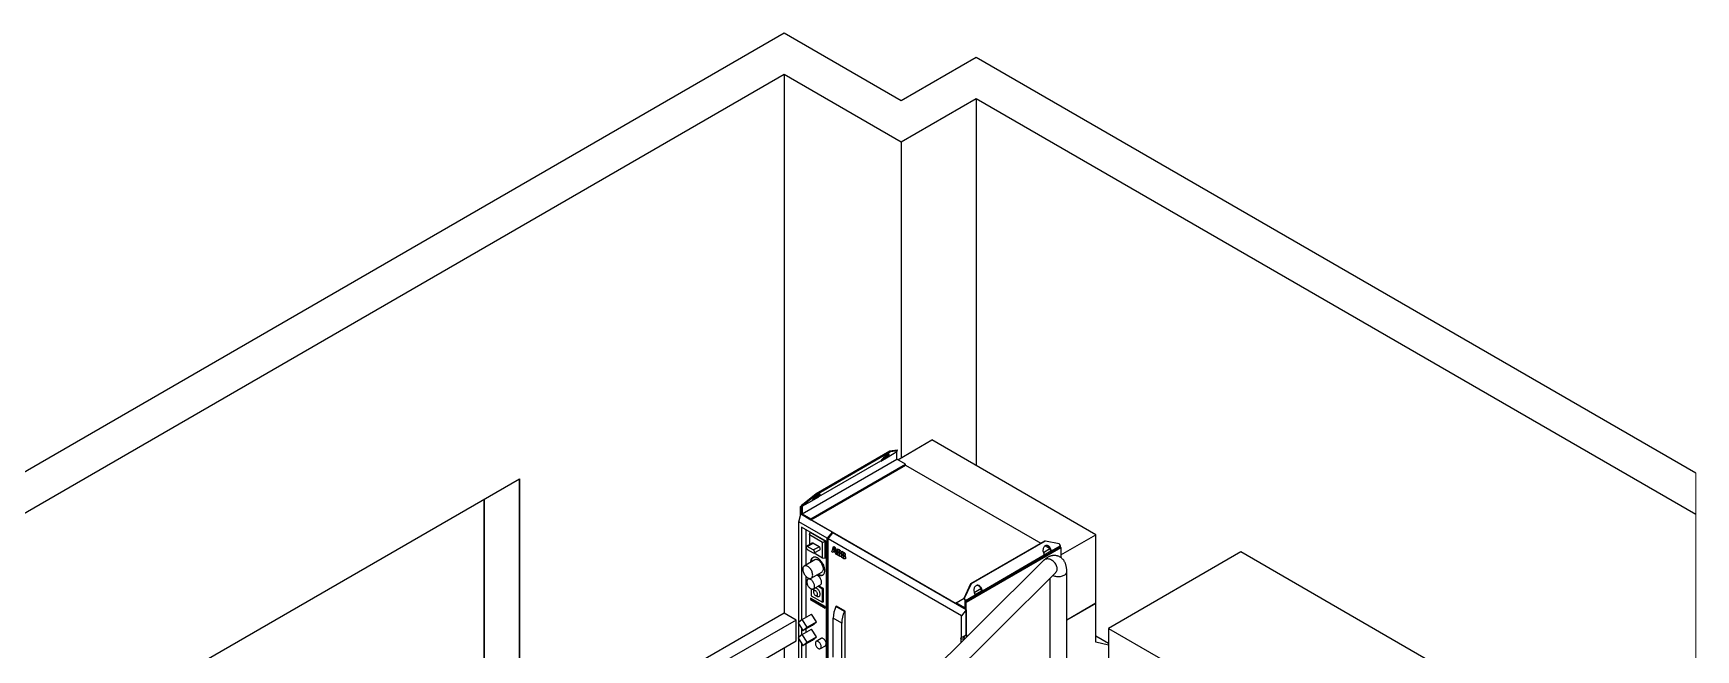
# Model space of a CAD drawing. Header units: millimetres. Extents: x -356 to 237, y 0 to 365.
# Drawn here: x -256.1 to -60.5, y 292.2 to 364.7 of the extents above; entities that cross this region are included whole.
import ezdxf

# ---------------------------------------------------------------- set-up
doc = ezdxf.new("R2010")
doc.units = ezdxf.units.MM

msp = doc.modelspace()

# ---------------------------------------------------------------- linework, layer by layer
at = {"color": 7, "linetype": 'Continuous', "lineweight": 25}
for p, q in [((-167.74, 364.73), (-311.86, 281.53)), ((-153.96, 356.77), (-167.74, 364.73)), ((-145.12, 361.87), (-153.96, 356.77)), ((-60.47, 313.01), (-145.12, 361.87)), ((-303.51, 281.53), (-167.74, 359.9)), ((-167.74, 359.9), (-153.96, 351.95)), ((-167.74, 359.9), (-167.74, 296.53)), ((-153.96, 351.95), (-145.12, 357.05)), ((-145.12, 357.05), (-60.47, 308.18)), ((-145.12, 357.05), (-145.12, 313.88)), ((-153.96, 351.95), (-153.96, 314.81)), ((-154.37, 314.57), (-150.34, 316.9)), ((-131.05, 305.76), (-150.34, 316.9)), ((-163.98, 310.59), (-155.28, 315.62)), ((-163.91, 310.5), (-155.2, 315.53)), ((-156.19, 314.66), (-155.59, 315.01)), ((-155.59, 315.01), (-155.48, 315.17)), ((-155.51, 314.9), (-155.59, 315.01)), ((-155.51, 314.93), (-154.48, 315.53)), ((-155.51, 314.93), (-155.41, 315.08)), ((-155.51, 314.9), (-155.51, 314.93)), ((-155.48, 315.17), (-155.45, 315.21)), ((-155.41, 315.08), (-155.48, 315.17)), ((-155.28, 315.62), (-154.45, 315.76)), ((-155.2, 315.53), (-155.28, 315.62)), ((-155.2, 315.53), (-154.38, 315.67)), ((-154.48, 315.53), (-154.38, 315.67)), ((-154.48, 314.63), (-154.48, 315.53)), ((-154.38, 315.67), (-154.45, 315.76)), ((-165.61, 308.21), (-154.48, 314.63)), ((-164.58, 307.61), (-153.45, 314.04)), ((-164.58, 307.51), (-153.45, 313.94)), ((-163.64, 310.24), (-156.34, 314.45)), ((-156.34, 314.42), (-155.51, 314.9)), ((-156.24, 314.6), (-156.34, 314.45)), ((-156.34, 314.45), (-156.34, 314.42)), ((-153.45, 314.04), (-154.48, 314.63)), ((-153.45, 313.94), (-153.45, 314.04)), ((-153.45, 313.94), (-137.54, 304.76)), ((-254.53, 280.21), (-198.85, 312.35)), ((-254.53, 280.21), (-198.85, 312.35)), ((-198.85, 312.35), (-198.85, 280.2)), ((-198.85, 280.2), (-198.85, 312.35)), ((-203.03, 282.61), (-203.03, 309.94)), ((-203.03, 309.94), (-203.03, 282.61)), ((-165.79, 309.08), (-165.7, 309.13)), ((-165.79, 308.12), (-165.79, 309.08)), ((-165.79, 309.08), (-165.7, 309.03)), ((-165.7, 309.17), (-165.59, 309.33)), ((-165.7, 309.03), (-165.7, 309.17)), ((-165.61, 309.1), (-164.47, 309.76)), ((-165.52, 309.24), (-165.61, 309.1)), ((-165.61, 309.1), (-165.61, 308.21)), ((-165.59, 309.33), (-163.98, 310.59)), ((-165.52, 309.24), (-165.59, 309.33)), ((-165.52, 309.24), (-163.91, 310.5)), ((-164.47, 309.73), (-163.64, 310.21)), ((-164.37, 309.9), (-164.47, 309.76)), ((-164.47, 309.76), (-164.47, 309.73)), ((-164.32, 309.97), (-163.72, 310.31)), ((-163.91, 310.5), (-163.98, 310.59)), ((-163.72, 310.31), (-163.61, 310.48)), ((-163.64, 310.21), (-163.72, 310.31)), ((-163.64, 310.24), (-163.54, 310.39)), ((-163.64, 310.21), (-163.64, 310.24)), ((-163.61, 310.48), (-163.58, 310.52)), ((-163.54, 310.39), (-163.61, 310.48)), ((-166.01, 307.29), (-165.77, 308.17)), ((-162.65, 305.35), (-166.01, 307.29)), ((-166.01, 295.46), (-166.01, 307.29)), ((-162.1, 306.05), (-165.77, 308.17)), ((-165.7, 309.03), (-165.7, 308.16)), ((-165.7, 308.16), (-164.58, 307.51)), ((-165.61, 308.21), (-164.58, 307.61)), ((-164.58, 307.61), (-164.58, 307.51)), ((-147.5, 297.65), (-164.58, 307.51)), ((-162.76, 304.97), (-165.68, 306.66)), ((-165.68, 306.66), (-165.68, 295.72)), ((-165.18, 306.37), (-165.18, 302.19)), ((-164.76, 305.74), (-164.66, 306.01)), ((-163.2, 304.84), (-164.76, 305.74)), ((-164.76, 305.74), (-164.76, 304.59)), ((-162.92, 305), (-164.66, 306.01)), ((-162.1, 306.05), (-162.65, 305.35)), ((-162.65, 285.18), (-162.65, 305.35)), ((-162.54, 305.29), (-161.99, 305.98)), ((-146.87, 296.24), (-162.54, 305.29)), ((-162.54, 285.12), (-162.54, 305.29)), ((-162.1, 305.84), (-162.1, 306.05)), ((-146.31, 296.94), (-161.99, 305.98)), ((-135.16, 303.39), (-131.05, 305.76)), ((-131.05, 297.73), (-131.05, 305.76)), ((-164.44, 304.77), (-165.11, 304.39)), ((-165.01, 304.37), (-164.34, 304.76)), ((-164.3, 303.97), (-165.01, 304.37)), ((-165.01, 304.04), (-164.3, 303.63)), ((-163.63, 304.35), (-164.34, 304.76)), ((-164.3, 303.97), (-163.63, 304.35)), ((-164.2, 303.61), (-163.2, 303.04)), ((-164.19, 303.62), (-163.52, 304)), ((-163.2, 304.84), (-162.92, 305)), ((-163.2, 303.04), (-163.2, 304.84)), ((-162.92, 302.99), (-162.92, 305)), ((-162.76, 285.69), (-162.76, 304.97)), ((-162.13, 303.76), (-162.02, 304.06)), ((-161.97, 303.67), (-162.13, 303.76)), ((-162.02, 304.06), (-161.81, 303.94)), ((-162.02, 304.06), (-161.82, 303.94)), ((-162.02, 304.06), (-162.02, 304.06)), ((-162.01, 304.08), (-161.91, 304.37)), ((-161.82, 303.96), (-162.01, 304.08)), ((-161.92, 303.79), (-161.97, 303.67)), ((-161.92, 303.79), (-161.97, 303.67)), ((-161.97, 303.67), (-161.97, 303.67)), ((-161.82, 303.73), (-161.92, 303.79)), ((-161.91, 304.37), (-161.9, 304.38)), ((-161.91, 304.37), (-161.82, 304.32)), ((-161.9, 304.38), (-161.81, 304.32)), ((-161.82, 304.32), (-161.82, 303.96)), ((-161.82, 304.32), (-161.81, 304.32)), ((-161.82, 303.96), (-161.81, 303.96)), ((-161.82, 303.94), (-161.81, 303.94)), ((-161.82, 303.94), (-161.82, 303.73)), ((-161.82, 303.73), (-161.81, 303.73)), ((-161.81, 304.32), (-161.81, 303.96)), ((-161.81, 303.94), (-161.81, 303.73)), ((-161.8, 304.31), (-161.71, 304.26)), ((-161.8, 303.95), (-161.8, 304.31)), ((-161.8, 304.31), (-161.71, 304.26)), ((-161.8, 304.31), (-161.8, 304.31)), ((-161.6, 303.84), (-161.8, 303.95)), ((-161.8, 303.93), (-161.6, 303.82)), ((-161.8, 303.72), (-161.8, 303.93)), ((-161.8, 303.93), (-161.6, 303.82)), ((-161.8, 303.93), (-161.8, 303.93)), ((-161.69, 303.66), (-161.8, 303.72)), ((-161.71, 304.26), (-161.6, 303.84)), ((-161.71, 304.26), (-161.6, 303.84)), ((-161.71, 304.26), (-161.71, 304.26)), ((-161.65, 303.49), (-161.69, 303.66)), ((-161.49, 303.39), (-161.65, 303.49)), ((-161.6, 303.84), (-161.6, 303.84)), ((-161.6, 303.82), (-161.49, 303.4)), ((-161.6, 303.82), (-161.49, 303.39)), ((-161.6, 303.82), (-161.6, 303.82)), ((-161.49, 303.39), (-161.49, 303.4)), ((-161.45, 303.75), (-161.45, 304.11)), ((-161.45, 304.11), (-161.27, 304)), ((-161.45, 304.11), (-161.44, 304.11)), ((-161.27, 303.64), (-161.45, 303.75)), ((-161.45, 303.37), (-161.45, 303.73)), ((-161.45, 303.73), (-161.27, 303.62)), ((-161.45, 303.73), (-161.44, 303.73)), ((-161.27, 303.26), (-161.45, 303.37)), ((-161.44, 304.11), (-161.26, 304.01)), ((-161.44, 303.73), (-161.26, 303.63)), ((-161.27, 304), (-161.26, 304.01)), ((-161.27, 304), (-161.27, 303.64)), ((-161.27, 303.64), (-161.26, 303.64)), ((-161.27, 303.62), (-161.26, 303.63)), ((-161.27, 303.62), (-161.27, 303.26)), ((-161.27, 303.26), (-161.26, 303.27)), ((-161.26, 304.01), (-161.26, 303.64)), ((-161.26, 303.63), (-161.26, 303.27)), ((-161.25, 304), (-161.19, 303.96)), ((-161.25, 303.99), (-161.25, 304)), ((-161.25, 303.63), (-161.25, 303.99)), ((-161.25, 303.99), (-161.19, 303.96)), ((-161.05, 303.52), (-161.25, 303.63)), ((-161.25, 303.62), (-161.04, 303.5)), ((-161.25, 303.61), (-161.25, 303.62)), ((-161.25, 303.25), (-161.25, 303.61)), ((-161.25, 303.61), (-161.04, 303.5)), ((-161.19, 303.22), (-161.25, 303.25)), ((-161.19, 303.96), (-161.19, 303.96)), ((-161.05, 303.71), (-161.04, 303.71)), ((-161.05, 303.52), (-161.05, 303.52)), ((-161.04, 303.5), (-161.04, 303.5)), ((-161, 303.33), (-161, 303.33)), ((-160.95, 303.82), (-160.76, 303.72)), ((-160.95, 303.46), (-160.95, 303.82)), ((-160.95, 303.82), (-160.76, 303.71)), ((-160.95, 303.82), (-160.95, 303.82)), ((-160.76, 303.35), (-160.95, 303.46)), ((-160.95, 303.44), (-160.76, 303.34)), ((-160.95, 303.08), (-160.95, 303.44)), ((-160.95, 303.44), (-160.76, 303.33)), ((-160.95, 303.44), (-160.95, 303.44)), ((-160.76, 303.72), (-160.76, 303.36)), ((-160.76, 303.71), (-160.76, 303.72)), ((-160.76, 303.71), (-160.76, 303.35)), ((-160.76, 303.35), (-160.76, 303.36)), ((-160.76, 303.34), (-160.76, 302.98)), ((-160.76, 303.33), (-160.76, 303.34)), ((-160.76, 303.33), (-160.76, 302.97)), ((-160.75, 303.34), (-160.75, 303.71)), ((-160.75, 303.71), (-160.69, 303.67)), ((-160.75, 303.71), (-160.74, 303.71)), ((-160.56, 303.23), (-160.75, 303.34)), ((-160.75, 302.96), (-160.75, 303.33)), ((-160.75, 303.33), (-160.55, 303.21)), ((-160.75, 303.33), (-160.74, 303.33)), ((-160.74, 303.71), (-160.69, 303.67)), ((-160.74, 303.33), (-160.54, 303.21)), ((-160.69, 303.67), (-160.69, 303.67)), ((-160.56, 303.23), (-160.55, 303.24)), ((-160.55, 303.43), (-160.55, 303.43)), ((-160.55, 303.21), (-160.54, 303.21)), ((-146.39, 297.88), (-135.25, 304.31)), ((-146.3, 297.83), (-135.16, 304.26)), ((-145.75, 300.02), (-137.04, 305.04)), ((-145.68, 300.03), (-136.97, 305.05)), ((-144.41, 299.17), (-137.12, 303.38)), ((-137.23, 303.68), (-136.46, 304.12)), ((-137.23, 303.67), (-137.12, 303.38)), ((-137.13, 303.41), (-136.37, 303.85)), ((-137.12, 303.38), (-136.28, 303.86)), ((-137.04, 305.04), (-136.97, 305.05)), ((-137.01, 304.46), (-136.47, 304.14)), ((-136.97, 305.05), (-135.36, 304.73)), ((-136.47, 304.15), (-136.4, 304.15)), ((-136.37, 303.88), (-136.47, 304.15)), ((-136.28, 303.86), (-136.4, 304.15)), ((-136.37, 303.85), (-136.37, 303.88)), ((-136.37, 303.85), (-136.28, 303.86)), ((-136.28, 303.86), (-135.25, 304.45)), ((-135.36, 304.73), (-135.25, 304.45)), ((-135.25, 304.45), (-135.25, 304.31)), ((-135.25, 304.31), (-135.16, 304.26)), ((-135.16, 304.26), (-135.16, 303.07)), ((-114.01, 303.73), (-129.57, 294.75)), ((-88.27, 288.87), (-114.01, 303.73)), ((-137.17, 302.75), (-171.4, 268.79)), ((-169.99, 267.37), (-135.76, 301.33)), ((-164.12, 302.8), (-165.37, 302.08)), ((-164.54, 300.65), (-163.29, 301.37)), ((-163.2, 303.04), (-162.92, 302.99)), ((-160.76, 302.97), (-160.95, 303.08)), ((-160.76, 302.97), (-160.76, 302.98)), ((-160.69, 302.93), (-160.75, 302.96)), ((-160.5, 303.04), (-160.5, 303.05)), ((-134.48, 245.84), (-134.48, 301.42)), ((-165.18, 300.87), (-165.18, 296.02)), ((-164.77, 300.61), (-164.93, 300.52)), ((-164.55, 299.4), (-164.55, 298.59)), ((-164.28, 299.39), (-163.46, 299.87)), ((-163.22, 299.36), (-163.78, 299.69)), ((-163.12, 299.42), (-163.68, 299.74)), ((-163.22, 299.36), (-163.12, 299.42)), ((-163.22, 297.82), (-163.22, 299.36)), ((-163.12, 297.88), (-163.12, 299.42)), ((-146.57, 298.3), (-145.75, 300.02)), ((-146.5, 298.31), (-145.68, 300.03)), ((-145.75, 300.02), (-145.68, 300.03)), ((-145.36, 298.98), (-144.59, 299.43)), ((-144.6, 299.45), (-144.53, 299.46)), ((-144.5, 299.19), (-144.6, 299.45)), ((-144.41, 299.17), (-144.53, 299.46)), ((-136.48, 300.62), (-136.48, 245.84)), ((-162.92, 297.3), (-164.65, 298.29)), ((-164.65, 298.29), (-164.65, 298.13)), ((-164.57, 298.18), (-164.65, 298.13)), ((-164.65, 298.13), (-162.92, 297.14)), ((-164.57, 298.25), (-164.57, 298.18)), ((-164.57, 298.18), (-162.92, 297.23)), ((-164.55, 298.59), (-163.22, 297.82)), ((-164.27, 299.2), (-164.27, 299.03)), ((-164.04, 298.62), (-163.89, 298.53)), ((-163.22, 297.82), (-163.12, 297.88)), ((-161.64, 297.3), (-161.56, 297.35)), ((-160.56, 296.77), (-161.56, 297.35)), ((-147.5, 297.75), (-146.57, 298.29)), ((-147.5, 297.75), (-147.5, 297.65)), ((-146.47, 297.16), (-147.5, 297.75)), ((-146.39, 297.01), (-147.5, 297.65)), ((-146.57, 298.3), (-146.5, 298.31)), ((-146.57, 298.3), (-146.47, 298.05)), ((-146.39, 298.03), (-146.5, 298.31)), ((-146.47, 298.05), (-146.47, 297.16)), ((-146.39, 298.03), (-145.25, 298.69)), ((-146.39, 297.88), (-146.39, 298.03)), ((-146.39, 297.88), (-146.39, 297.01)), ((-146.3, 297.83), (-146.39, 297.88)), ((-146.3, 293.99), (-146.3, 297.83)), ((-145.36, 298.98), (-145.25, 298.69)), ((-145.26, 298.72), (-144.5, 299.16)), ((-145.25, 298.69), (-144.41, 299.17)), ((-144.5, 299.16), (-144.5, 299.19)), ((-144.5, 299.16), (-144.41, 299.17)), ((-134.48, 295.75), (-131.05, 297.73)), ((-131.05, 297.68), (-134.48, 295.7)), ((-131.05, 297.68), (-131.1, 297.7)), ((-131.05, 293.11), (-131.05, 297.68)), ((-167.74, 296.53), (-242.5, 253.37)), ((-166.33, 295.72), (-177.03, 289.54)), ((-166.33, 295.72), (-167.74, 296.53)), ((-166.33, 293.27), (-166.33, 295.72)), ((-165.62, 295.77), (-166.1, 295.38)), ((-166.1, 295.38), (-165.52, 294.49)), ((-165.62, 295.77), (-164.5, 296.42)), ((-165.04, 294.88), (-165.62, 295.77)), ((-165.04, 294.88), (-163.92, 295.52)), ((-163.92, 295.52), (-164.5, 296.42)), ((-164.41, 295.13), (-163.92, 295.52)), ((-162.92, 297.14), (-162.92, 297.3)), ((-160.96, 295.36), (-161.96, 295.94)), ((-161.96, 291.37), (-161.96, 295.94)), ((-160.64, 296.73), (-161.64, 297.3)), ((-160.56, 296.77), (-160.64, 296.73)), ((-160.56, 289.84), (-160.56, 296.77)), ((-146.31, 296.94), (-146.87, 296.24)), ((-146.87, 293.67), (-146.87, 296.24)), ((-146.31, 296.94), (-146.31, 293.99)), ((-165.62, 294.01), (-166.1, 293.62)), ((-166.1, 293.62), (-165.52, 292.72)), ((-166.01, 293.69), (-166.01, 295.24)), ((-166.01, 287.12), (-166.01, 293.47)), ((-165.68, 294.73), (-165.68, 293.95)), ((-165.62, 294.01), (-164.5, 294.65)), ((-165.04, 293.11), (-165.62, 294.01)), ((-165.52, 294.49), (-164.41, 295.13)), ((-165.52, 294.49), (-165.04, 294.88)), ((-165.18, 294.68), (-165.18, 294.26)), ((-165.04, 293.11), (-163.92, 293.75)), ((-163.92, 293.75), (-164.5, 294.65)), ((-164.41, 293.36), (-163.92, 293.75)), ((-163.37, 293.56), (-163.96, 293.22)), ((-160.96, 290.79), (-160.96, 295.36)), ((-146.93, 293.58), (-146.93, 293.07)), ((-146.87, 293.67), (-146.31, 293.99)), ((-146.24, 293.95), (-146.67, 293.71)), ((-146.5, 293.5), (-146.5, 293.58)), ((-146.31, 293.99), (-146.3, 293.99)), ((-146.3, 293.99), (-146.24, 293.95)), ((-146.24, 293.75), (-146.24, 293.95)), ((-131.05, 293.88), (-129.57, 293.02)), ((-129.57, 294.75), (-129.57, 234.36)), ((-129.57, 294.75), (-103.83, 279.89)), ((-173.13, 289.34), (-166.33, 293.27)), ((-167.74, 292.45), (-167.74, 272.42)), ((-165.68, 292.97), (-165.68, 287.37)), ((-165.52, 292.72), (-164.41, 293.36)), ((-165.52, 292.72), (-165.04, 293.11)), ((-165.18, 292.91), (-165.18, 287.66)), ((-163.47, 292.36), (-162.87, 292.71)), ((-129.57, 292.76), (-131.05, 293.11))]:
    msp.add_line(p, q, dxfattribs=at)
at = {"color": 7, "linetype": 'Continuous', "lineweight": 25, "flags": 128}
for points in [[(-155.41, 315.08), (-155.38, 315.12), (-155.36, 315.16), (-155.36, 315.19), (-155.36, 315.21), (-155.38, 315.22), (-155.41, 315.22), (-155.45, 315.21), (-155.5, 315.19), (-155.55, 315.17), (-155.61, 315.13), (-155.68, 315.09), (-155.75, 315.05), (-155.83, 314.99), (-155.9, 314.94), (-155.97, 314.88), (-156.04, 314.82), (-156.1, 314.76), (-156.16, 314.7), (-156.2, 314.65), (-156.24, 314.6)], [(-163.54, 310.39), (-163.51, 310.43), (-163.49, 310.47), (-163.49, 310.49), (-163.49, 310.51), (-163.51, 310.53), (-163.54, 310.53), (-163.58, 310.52), (-163.63, 310.5), (-163.68, 310.48), (-163.74, 310.44), (-163.81, 310.4), (-163.88, 310.35), (-163.96, 310.3), (-164.03, 310.24), (-164.1, 310.18), (-164.17, 310.12), (-164.23, 310.07), (-164.29, 310.01), (-164.33, 309.95), (-164.37, 309.9)], [(-165.01, 304.37), (-165.04, 304.39), (-165.08, 304.39), (-165.11, 304.39), (-165.13, 304.36), (-165.15, 304.33), (-165.15, 304.29), (-165.15, 304.24), (-165.13, 304.19), (-165.11, 304.15), (-165.08, 304.1), (-165.04, 304.06), (-165.01, 304.04)], [(-164.3, 303.63), (-164.26, 303.61), (-164.22, 303.61), (-164.19, 303.62), (-164.17, 303.64), (-164.15, 303.67), (-164.15, 303.71), (-164.15, 303.76), (-164.17, 303.81), (-164.19, 303.86), (-164.22, 303.9), (-164.26, 303.94), (-164.3, 303.97)], [(-163.52, 304), (-163.52, 304), (-163.5, 304.02), (-163.49, 304.06), (-163.48, 304.1), (-163.49, 304.14), (-163.5, 304.19), (-163.52, 304.24), (-163.55, 304.29), (-163.59, 304.32), (-163.63, 304.35)], [(-136.4, 304.15), (-136.43, 304.23), (-136.48, 304.31), (-136.54, 304.37), (-136.6, 304.42), (-136.67, 304.46), (-136.74, 304.49), (-136.81, 304.5), (-136.88, 304.5), (-136.95, 304.48), (-137.02, 304.45), (-137.09, 304.41), (-137.14, 304.35), (-137.19, 304.28), (-137.23, 304.21), (-137.26, 304.12), (-137.27, 304.03), (-137.28, 303.94), (-137.28, 303.85), (-137.26, 303.76), (-137.23, 303.67)], [(-136.47, 304.15), (-136.51, 304.23), (-136.55, 304.3), (-136.61, 304.36), (-136.67, 304.42), (-136.74, 304.46), (-136.81, 304.48), (-136.88, 304.49), (-136.9, 304.5)], [(-164.38, 300.94), (-164.37, 301.02), (-164.38, 301.12), (-164.39, 301.21), (-164.42, 301.31), (-164.45, 301.41), (-164.49, 301.51), (-164.54, 301.6), (-164.6, 301.69), (-164.66, 301.78), (-164.73, 301.86), (-164.81, 301.93), (-164.88, 301.99), (-164.96, 302.04), (-165.03, 302.08), (-165.11, 302.1), (-165.18, 302.11), (-165.25, 302.12), (-165.31, 302.1), (-165.37, 302.08), (-165.42, 302.04), (-165.46, 301.99), (-165.5, 301.93), (-165.52, 301.86), (-165.54, 301.78), (-165.54, 301.7), (-165.54, 301.61), (-165.52, 301.51), (-165.5, 301.42), (-165.46, 301.32), (-165.42, 301.22), (-165.37, 301.12), (-165.31, 301.03), (-165.25, 300.95), (-165.18, 300.87), (-165.11, 300.8), (-165.03, 300.74), (-164.96, 300.69), (-164.88, 300.65), (-164.81, 300.62), (-164.73, 300.61), (-164.66, 300.61), (-164.6, 300.62), (-164.54, 300.65), (-164.49, 300.68), (-164.45, 300.73), (-164.42, 300.79), (-164.39, 300.86), (-164.38, 300.94)], [(-162.95, 301.55), (-162.96, 301.66), (-162.97, 301.77), (-163, 301.89), (-163.03, 302), (-163.07, 302.12), (-163.12, 302.24), (-163.18, 302.35), (-163.25, 302.46), (-163.32, 302.56), (-163.4, 302.66), (-163.48, 302.75), (-163.56, 302.84), (-163.65, 302.91), (-163.74, 302.97), (-163.83, 303.03), (-163.92, 303.07), (-164.01, 303.1), (-164.1, 303.11), (-164.18, 303.11), (-164.26, 303.11), (-164.33, 303.08), (-164.39, 303.05), (-164.45, 303), (-164.5, 302.95), (-164.55, 302.88), (-164.58, 302.8), (-164.6, 302.72), (-164.62, 302.62), (-164.62, 302.52), (-164.62, 302.51)], [(-164.33, 303.08), (-164.37, 303.05), (-164.42, 303), (-164.46, 302.93), (-164.5, 302.85), (-164.52, 302.76), (-164.53, 302.67), (-164.54, 302.57), (-164.54, 302.56)], [(-163.12, 301.75), (-163.12, 301.84), (-163.14, 301.93), (-163.16, 302.03), (-163.2, 302.13), (-163.24, 302.23), (-163.29, 302.32), (-163.35, 302.42), (-163.41, 302.5), (-163.48, 302.58), (-163.55, 302.65), (-163.63, 302.71), (-163.7, 302.76), (-163.78, 302.8), (-163.86, 302.82), (-163.93, 302.84), (-164, 302.84), (-164.06, 302.83), (-164.12, 302.8)], [(-163.8, 301.08), (-163.74, 301.05), (-163.65, 301.01), (-163.56, 300.98), (-163.48, 300.96), (-163.4, 300.96), (-163.32, 300.97), (-163.25, 300.99), (-163.18, 301.02), (-163.12, 301.07), (-163.07, 301.13), (-163.03, 301.19), (-163, 301.27), (-162.97, 301.36), (-162.96, 301.45), (-162.95, 301.55)], [(-163.29, 301.37), (-163.29, 301.37), (-163.24, 301.41), (-163.2, 301.46), (-163.16, 301.52), (-163.14, 301.58), (-163.12, 301.66), (-163.12, 301.75)], [(-135.76, 301.33), (-135.72, 301.38), (-135.67, 301.45), (-135.64, 301.53), (-135.61, 301.61), (-135.6, 301.7), (-135.6, 301.8), (-135.61, 301.9), (-135.64, 302), (-135.67, 302.11), (-135.72, 302.21), (-135.78, 302.31), (-135.84, 302.4), (-135.92, 302.49), (-136, 302.58), (-136.09, 302.66), (-136.19, 302.72), (-136.29, 302.78), (-136.39, 302.83), (-136.49, 302.87), (-136.59, 302.89), (-136.69, 302.91), (-136.79, 302.91), (-136.88, 302.9), (-136.97, 302.88), (-137.05, 302.84), (-137.12, 302.8), (-137.17, 302.75)], [(-136.12, 300.98), (-136.1, 300.97), (-136, 300.93), (-135.9, 300.89), (-135.79, 300.87), (-135.67, 300.85), (-135.56, 300.84), (-135.44, 300.84), (-135.32, 300.85), (-135.21, 300.86), (-135.09, 300.88), (-134.99, 300.91), (-134.89, 300.95), (-134.8, 300.99), (-134.71, 301.04), (-134.64, 301.1), (-134.58, 301.16), (-134.54, 301.22), (-134.5, 301.29), (-134.48, 301.35), (-134.48, 301.42)], [(-164.15, 299.62), (-164.15, 299.69), (-164.15, 299.77), (-164.17, 299.85), (-164.19, 299.94), (-164.23, 300.03), (-164.27, 300.11), (-164.32, 300.19), (-164.37, 300.27), (-164.43, 300.34), (-164.49, 300.4), (-164.56, 300.45), (-164.63, 300.5), (-164.69, 300.53), (-164.76, 300.54), (-164.82, 300.55), (-164.88, 300.54), (-164.93, 300.52), (-164.97, 300.49), (-165.01, 300.45), (-165.04, 300.39), (-165.06, 300.33), (-165.07, 300.26), (-165.07, 300.18), (-165.06, 300.1), (-165.04, 300.01), (-165.01, 299.93), (-164.97, 299.84), (-164.93, 299.76), (-164.88, 299.68), (-164.82, 299.61), (-164.76, 299.54), (-164.69, 299.48), (-164.63, 299.44), (-164.56, 299.4), (-164.49, 299.38), (-164.43, 299.36), (-164.37, 299.36), (-164.32, 299.38), (-164.27, 299.4), (-164.23, 299.44), (-164.19, 299.49), (-164.17, 299.55), (-164.15, 299.62)], [(-163.5, 298.75), (-163.5, 298.83), (-163.52, 298.91), (-163.54, 298.99), (-163.57, 299.07), (-163.62, 299.15), (-163.66, 299.22), (-163.72, 299.29), (-163.78, 299.35), (-163.84, 299.4), (-163.9, 299.44), (-163.96, 299.46), (-164.02, 299.48), (-164.08, 299.48), (-164.13, 299.47), (-164.18, 299.44), (-164.21, 299.41), (-164.24, 299.36), (-164.26, 299.3), (-164.27, 299.24), (-164.27, 299.2)], [(-163.33, 300.16), (-163.33, 300.24), (-163.35, 300.33), (-163.37, 300.41), (-163.4, 300.5), (-163.45, 300.59), (-163.49, 300.67), (-163.55, 300.74), (-163.61, 300.81), (-163.67, 300.88), (-163.74, 300.93), (-163.8, 300.97), (-163.87, 301), (-163.91, 301.01)], [(-163.71, 301.13), (-163.66, 301.1), (-163.57, 301.06), (-163.48, 301.03), (-163.4, 301.01), (-163.31, 301.01), (-163.24, 301.02), (-163.16, 301.04), (-163.16, 301.04)], [(-163.46, 299.87), (-163.45, 299.88), (-163.4, 299.92), (-163.37, 299.96), (-163.35, 300.02), (-163.33, 300.09), (-163.33, 300.16)], [(-144.53, 299.46), (-144.56, 299.54), (-144.61, 299.61), (-144.67, 299.68), (-144.73, 299.73), (-144.8, 299.77), (-144.87, 299.8), (-144.94, 299.81), (-145.01, 299.81), (-145.08, 299.79), (-145.15, 299.76), (-145.21, 299.71), (-145.27, 299.66), (-145.32, 299.59), (-145.36, 299.51), (-145.39, 299.43), (-145.4, 299.34), (-145.41, 299.25), (-145.4, 299.16), (-145.39, 299.07), (-145.36, 298.98)], [(-144.6, 299.45), (-144.64, 299.53), (-144.68, 299.61), (-144.74, 299.67), (-144.8, 299.72), (-144.87, 299.76), (-144.94, 299.79), (-145.01, 299.8), (-145.03, 299.8)], [(-163.81, 298.7), (-163.8, 298.75), (-163.81, 298.81), (-163.82, 298.88), (-163.85, 298.94), (-163.88, 299), (-163.92, 299.06), (-163.97, 299.11), (-164.01, 299.15), (-164.06, 299.18), (-164.11, 299.19), (-164.16, 299.19), (-164.2, 299.18), (-164.23, 299.16), (-164.25, 299.13), (-164.27, 299.08), (-164.27, 299.03), (-164.27, 298.97), (-164.25, 298.9), (-164.23, 298.84), (-164.2, 298.78), (-164.16, 298.72), (-164.11, 298.67), (-164.06, 298.63), (-164.01, 298.6), (-163.97, 298.59), (-163.92, 298.58), (-163.88, 298.6), (-163.85, 298.62), (-163.82, 298.65), (-163.81, 298.7)], [(-163.89, 298.53), (-163.84, 298.5), (-163.78, 298.48), (-163.72, 298.48), (-163.66, 298.48), (-163.62, 298.5), (-163.57, 298.53), (-163.54, 298.57), (-163.52, 298.62), (-163.5, 298.68), (-163.5, 298.75)], [(-162.77, 292.93), (-162.78, 293.01), (-162.79, 293.08), (-162.82, 293.16), (-162.85, 293.23), (-162.89, 293.3), (-162.94, 293.37), (-162.99, 293.43), (-163.05, 293.49), (-163.1, 293.53), (-163.16, 293.56), (-163.22, 293.58), (-163.28, 293.58), (-163.33, 293.58), (-163.37, 293.56)], [(-146.67, 293.71), (-146.62, 293.7), (-146.57, 293.68), (-146.53, 293.65), (-146.51, 293.62), (-146.5, 293.59), (-146.51, 293.56), (-146.53, 293.53), (-146.56, 293.5), (-146.6, 293.48), (-146.66, 293.46), (-146.71, 293.46), (-146.77, 293.46), (-146.82, 293.47), (-146.87, 293.49), (-146.9, 293.52), (-146.93, 293.55), (-146.93, 293.58), (-146.93, 293.62), (-146.9, 293.65), (-146.87, 293.67)], [(-163.38, 292.52), (-163.37, 292.59), (-163.38, 292.66), (-163.39, 292.73), (-163.41, 292.81), (-163.45, 292.89), (-163.49, 292.96), (-163.54, 293.03), (-163.59, 293.09), (-163.64, 293.14), (-163.7, 293.18), (-163.76, 293.21), (-163.82, 293.23), (-163.87, 293.24), (-163.92, 293.23), (-163.97, 293.21), (-164.01, 293.18), (-164.04, 293.14), (-164.05, 293.09), (-164.06, 293.02), (-164.06, 292.96), (-164.05, 292.88), (-164.04, 292.81), (-164.01, 292.73), (-163.97, 292.66), (-163.92, 292.59), (-163.87, 292.52), (-163.82, 292.46), (-163.76, 292.42), (-163.7, 292.38), (-163.64, 292.35), (-163.59, 292.34), (-163.54, 292.34), (-163.49, 292.36), (-163.45, 292.38), (-163.41, 292.42), (-163.39, 292.47), (-163.38, 292.52)]]:
    msp.add_lwpolyline(points, dxfattribs=at)
at = {"color": 7, "linetype": 'Continuous', "lineweight": 18, "flags": 128}
msp.add_lwpolyline([(-60.47, 211.74), (-60.47, 308.18), (-60.47, 313.01)], dxfattribs=at)
at = {"color": 7, "linetype": 'Continuous', "lineweight": 25}
for centre, radius, start, end in [((-164.4, 304.68), 0.104, 54.318, 114.3732), ((-158.51, 295.86), 3.45, 155.2388, 178.6414), ((-157.51, 295.28), 3.45, 155.2388, 178.6414), ((-163.02, 292.91), 0.248, 305.7902, 5.5215)]:
    msp.add_arc(centre, radius, start, end, dxfattribs=at)
for points, knots in [([(-161.19, 303.96), (-161.17, 303.95), (-161.12, 303.91), (-161.08, 303.85), (-161.05, 303.78), (-161.05, 303.73), (-161.04, 303.71)], [0, 0, 0, 0, 0.267065, 0.563693, 0.793332, 1, 1, 1, 1]), ([(-161.19, 303.96), (-161.17, 303.95), (-161.12, 303.91), (-161.08, 303.84), (-161.05, 303.78), (-161.05, 303.73), (-161.05, 303.71)], [0, 0, 0, 0, 0.267087, 0.563691, 0.793331, 1, 1, 1, 1]), ([(-161.07, 303.2), (-161.09, 303.2), (-161.13, 303.19), (-161.17, 303.21), (-161.19, 303.22)], [0, 0, 0, 0, 0.451236, 1, 1, 1, 1]), ([(-161.05, 303.71), (-161.05, 303.7), (-161.05, 303.67), (-161.07, 303.63), (-161.09, 303.61), (-161.11, 303.61), (-161.12, 303.61)], [0, 0, 0, 0, 0.32822, 0.604002, 0.799253, 1, 1, 1, 1]), ([(-161.12, 303.61), (-161.1, 303.6), (-161.08, 303.57), (-161.06, 303.54), (-161.05, 303.52)], [0, 0, 0, 0, 0.5535459, 1, 1, 1, 1]), ([(-161.12, 303.61), (-161.11, 303.6), (-161.08, 303.57), (-161.06, 303.54), (-161.05, 303.52)], [0, 0, 0, 0, 0.553552, 1, 1, 1, 1]), ([(-161.04, 303.71), (-161.05, 303.7), (-161.05, 303.67), (-161.06, 303.64), (-161.08, 303.62), (-161.09, 303.62)], [0, 0, 0, 0, 0.42643, 0.784731, 1, 1, 1, 1]), ([(-161, 303.33), (-161, 303.31), (-161, 303.28), (-161.02, 303.23), (-161.04, 303.22), (-161.05, 303.21)], [0, 0, 0, 0, 0.436558, 0.803781, 1, 1, 1, 1]), ([(-161, 303.33), (-161, 303.31), (-161, 303.27), (-161.02, 303.23), (-161.05, 303.22), (-161.05, 303.21)], [0, 0, 0, 0, 0.436509, 0.803798, 1, 1, 1, 1]), ([(-161.04, 303.5), (-161.03, 303.47), (-161, 303.41), (-161, 303.36), (-161, 303.33)], [0, 0, 0, 0, 0.585924, 1, 1, 1, 1]), ([(-161.04, 303.5), (-161.03, 303.47), (-161.01, 303.41), (-161, 303.35), (-161, 303.33)], [0, 0, 0, 0, 0.585889, 1, 1, 1, 1]), ([(-160.69, 303.67), (-160.67, 303.66), (-160.62, 303.63), (-160.58, 303.56), (-160.55, 303.49), (-160.55, 303.45), (-160.55, 303.43)], [0, 0, 0, 0, 0.267697, 0.56466, 0.79375, 1, 1, 1, 1]), ([(-160.69, 303.67), (-160.67, 303.66), (-160.62, 303.62), (-160.58, 303.56), (-160.56, 303.49), (-160.55, 303.45), (-160.55, 303.43)], [0, 0, 0, 0, 0.267694, 0.564642, 0.793725, 1, 1, 1, 1]), ([(-160.55, 303.43), (-160.55, 303.41), (-160.55, 303.38), (-160.57, 303.35), (-160.6, 303.33), (-160.61, 303.32), (-160.62, 303.32)], [0, 0, 0, 0, 0.328215, 0.603992, 0.79924, 1, 1, 1, 1]), ([(-160.62, 303.32), (-160.61, 303.31), (-160.58, 303.28), (-160.56, 303.25), (-160.55, 303.24)], [0, 0, 0, 0, 0.553626, 1, 1, 1, 1]), ([(-160.62, 303.32), (-160.61, 303.31), (-160.59, 303.28), (-160.57, 303.25), (-160.56, 303.23)], [0, 0, 0, 0, 0.553603, 1, 1, 1, 1]), ([(-160.55, 303.43), (-160.55, 303.41), (-160.55, 303.38), (-160.56, 303.35), (-160.58, 303.34), (-160.59, 303.33)], [0, 0, 0, 0, 0.4264187, 0.7847872, 1, 1, 1, 1]), ([(-160.55, 303.21), (-160.53, 303.18), (-160.51, 303.13), (-160.5, 303.07), (-160.5, 303.04)], [0, 0, 0, 0, 0.585952, 1, 1, 1, 1]), ([(-160.54, 303.21), (-160.53, 303.18), (-160.51, 303.13), (-160.5, 303.07), (-160.5, 303.05)], [0, 0, 0, 0, 0.585919, 1, 1, 1, 1]), ([(-134.48, 301.42), (-134.48, 301.45), (-134.48, 301.54), (-134.48, 301.69), (-134.5, 301.86), (-134.53, 302.03), (-134.57, 302.19), (-134.62, 302.33), (-134.67, 302.46), (-134.74, 302.58), (-134.8, 302.7), (-134.88, 302.8), (-134.96, 302.9), (-135.06, 302.98), (-135.16, 303.07), (-135.27, 303.14), (-135.39, 303.2), (-135.51, 303.25), (-135.64, 303.28), (-135.76, 303.31), (-135.89, 303.32), (-136.02, 303.32), (-136.14, 303.31), (-136.27, 303.28), (-136.39, 303.25), (-136.51, 303.21), (-136.63, 303.15), (-136.75, 303.08), (-136.88, 303), (-137, 302.91), (-137.09, 302.83), (-137.15, 302.77), (-137.17, 302.75)], [0, 0, 0, 0, 0.022754, 0.066381, 0.109907, 0.153355, 0.191565, 0.228059, 0.262904, 0.296353, 0.328712, 0.360253, 0.391206, 0.421746, 0.455246, 0.488193, 0.520603, 0.552566, 0.584162, 0.615455, 0.646512, 0.677431, 0.708332, 0.73936, 0.770697, 0.802568, 0.835254, 0.869087, 0.904426, 0.941598, 0.980783, 1, 1, 1, 1]), ([(-160.57, 302.91), (-160.59, 302.91), (-160.63, 302.9), (-160.67, 302.92), (-160.69, 302.93)], [0, 0, 0, 0, 0.450665, 1, 1, 1, 1]), ([(-160.5, 303.05), (-160.5, 303.03), (-160.5, 302.99), (-160.52, 302.94), (-160.55, 302.93), (-160.56, 302.92)], [0, 0, 0, 0, 0.407425, 0.751265, 1, 1, 1, 1]), ([(-160.5, 303.04), (-160.5, 303.02), (-160.51, 302.99), (-160.53, 302.94), (-160.55, 302.93), (-160.56, 302.92)], [0, 0, 0, 0, 0.407481, 0.751268, 1, 1, 1, 1]), ([(-135.76, 301.33), (-135.76, 301.34), (-135.74, 301.35), (-135.74, 301.36), (-135.71, 301.37), (-135.72, 301.37), (-135.72, 301.37)], [0, 0, 0, 0, 0.368016, 0.790135, 0.990525, 1, 1, 1, 1])]:
    msp.add_open_spline(points, degree=3, knots=knots, dxfattribs=at)

doc.saveas('drawing.dxf')
